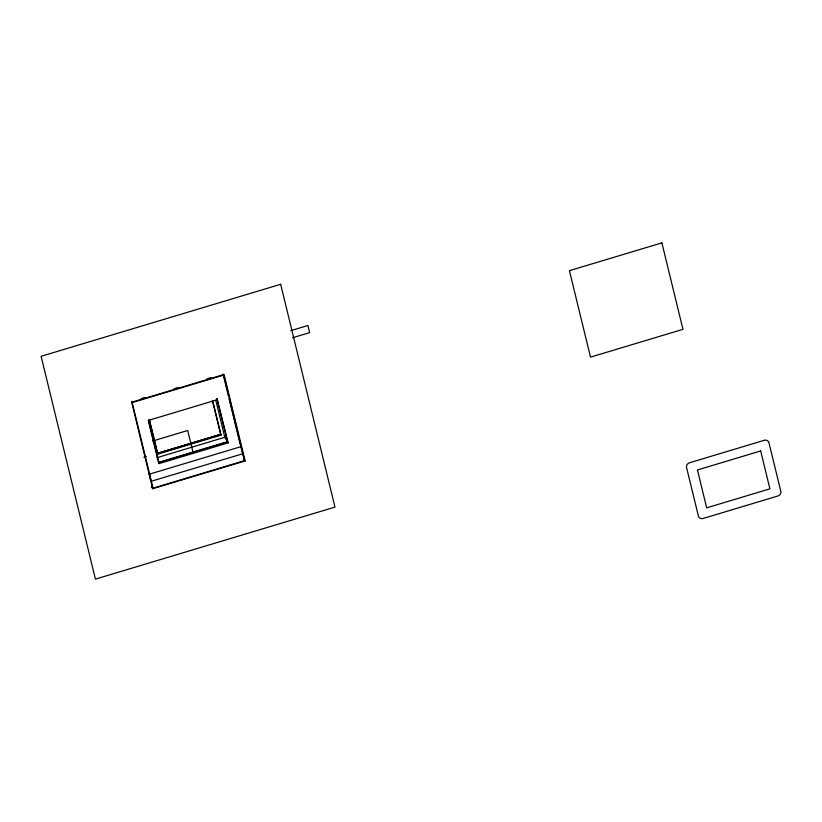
<?xml version="1.0" encoding="UTF-8"?>
<svg xmlns="http://www.w3.org/2000/svg" width="822" height="822" viewBox="0 0 822 822"><rect width="100%" height="100%" fill="white"/><g stroke="black" fill="none" stroke-linecap="round" stroke-linejoin="round"><path stroke-width="1.23" d="M290.793 330.66L307.901 325.512L309.637 332.643L292.529 337.78M141.281 398.526L144.939 397.427M174.223 388.631L177.881 387.532M207.165 378.726L210.833 377.627M131.592 402.277L224.067 374.483L245.141 460.937L152.676 488.73L151.351 486.532M152.676 488.73L131.52 401.465L132.188 402.575L223.697 375.068L244.555 460.639L153.046 488.145L152.378 487.025M217.594 399.626L148.607 420.361L159.139 463.587L228.136 442.853L217.039 398.701M152.779 440.993L187.704 430.492L193.129 452.758M143.84 457.248L146.285 456.518M157.495 453.364L220.728 434.355L157.495 453.364L149.152 419.333M221.056 435.115L220.717 434.561L157.475 453.569L157.814 454.124L221.056 435.115L212.713 400.9M157.023 457.669L224.807 437.294L228.136 442.853M227.468 441.743L158.471 462.478L159.139 463.587M149.625 474.109L241.134 446.603M151.361 481.23L242.87 453.723M240.579 445.668L244.555 460.639M243.826 458.738L245.141 460.937M148.957 472.989L150.693 480.12M223.029 373.959L228.444 396.153M229.04 398.619L240.168 444.25M216.926 398.516L227.581 441.928L158.584 462.663L148.237 420.484M215.775 400.242L224.807 437.294M212.384 400.324L220.717 434.561M149.47 419.908L157.814 454.124M132.188 402.575L153.046 488.145M280.662 284.289L41.1 356.296L95.414 579.12L334.975 507.112L280.662 284.289M661.895 242.88L569.43 270.674L590.504 357.128L682.969 329.334L661.895 242.88M764.265 440.304L689.524 462.776A4.028 3.637 -30.9 0 0 686.555 467.492L698.402 516.062A4.028 3.637 -30.9 0 0 703.098 518.477L777.838 496.015A4.028 3.637 -30.9 0 0 780.808 491.299L768.96 442.719A4.028 3.637 -30.9 0 0 764.265 440.304M760.689 450.949L697.446 469.958L706.673 507.842L769.916 488.833L760.689 450.949"/></g></svg>
